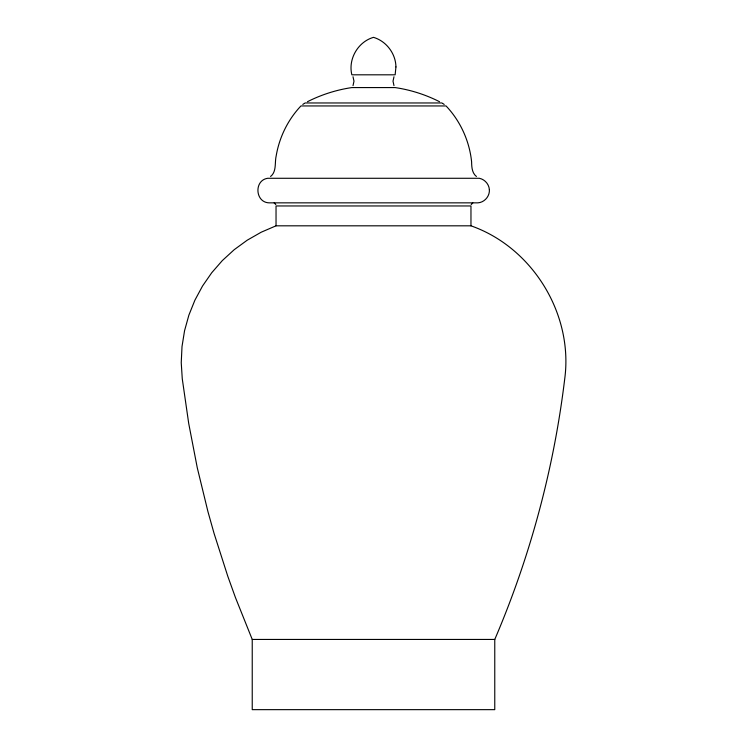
<?xml version="1.0" encoding="UTF-8"?>
<svg xmlns="http://www.w3.org/2000/svg" width="747" height="747" viewBox="0 0 747 747"><rect width="100%" height="100%" fill="white"/><g stroke="black" fill="none" stroke-linecap="round" stroke-linejoin="round"><path stroke-width="1.12" d="M353.023 85.616L353.985 81.19L353.023 76.764M393.977 76.764L393.015 81.19L393.977 85.616M494.766 639.441C530.295 556.45 553.929 468.406 564.732 378.785C573.407 314.095 532.555 247.444 470.965 225.818L276.035 225.818L261.226 232.196L247.229 240.189L234.203 249.694L222.317 260.591L211.728 272.739L202.549 285.989L194.902 300.182L188.879 315.141L184.565 330.678L182.007 346.589L181.241 362.697L182.268 378.785L188.711 423.456L197.273 467.762L207.937 511.611L214.044 533.339L227.807 576.32L235.445 597.553L252.234 639.441L252.234 709.65L494.766 709.65L494.766 639.441L252.234 639.441M471.198 204.557L472.823 202.885M270.582 176.488C276.81 171.558 274.56 162.678 276.175 155.936C279.294 137.327 287.94 119.651 300.948 105.943L446.052 105.943C460.404 121.061 469.452 141.034 471.6 161.754C471.693 166.898 471.945 173.033 476.418 176.488M302.787 104.431L304.515 103.301M307.465 101.713C321.378 94.654 336.43 89.864 351.856 87.576L395.144 87.576C410.57 89.864 425.622 94.654 439.535 101.713M305.121 102.965L441.879 102.965M274.177 202.885L275.802 204.557M442.485 103.301L444.213 104.431M470.965 225.818L470.965 205.957L276.035 205.957L276.035 225.818M395.938 66.941L395.144 74.812L351.856 74.812C347.953 59.144 357.981 41.795 373.5 37.35C386.292 41.132 395.742 53.597 395.938 66.941M489.369 189.551C489.911 196.172 484.551 202.4 477.921 202.848L269.079 202.848C255.1 202.437 253.849 180.27 267.697 178.281L479.303 178.281C484.691 179.336 488.93 184.079 489.369 189.551"/></g></svg>
